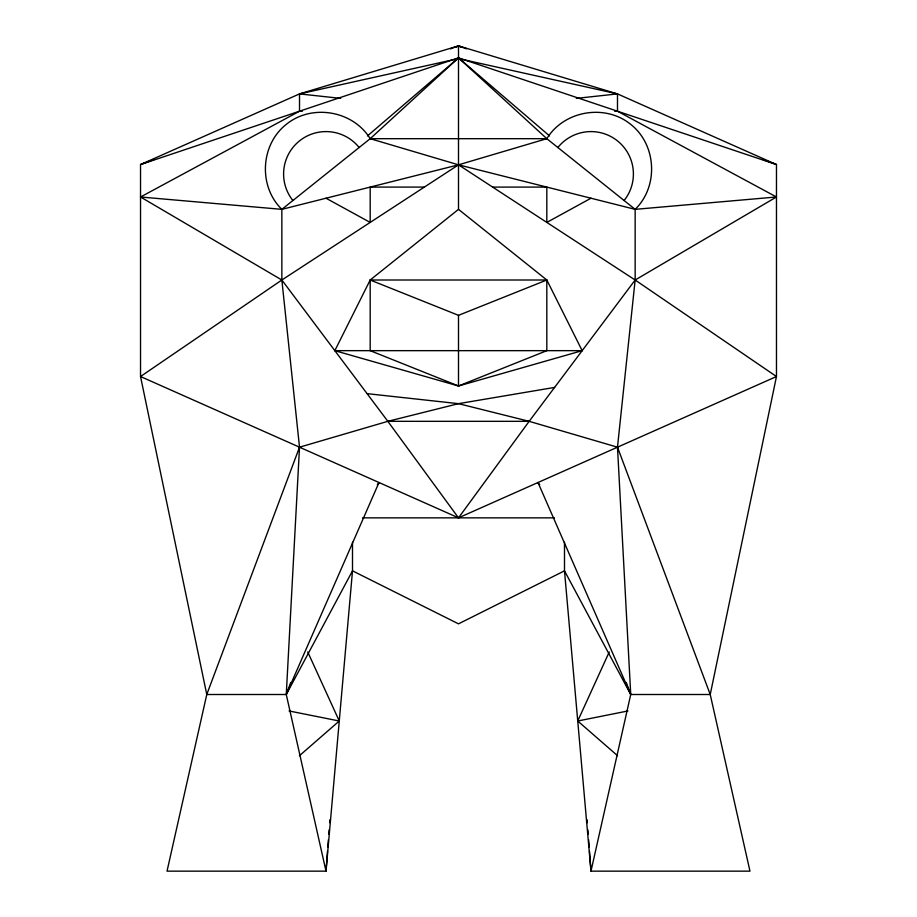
<?xml version="1.0" encoding="UTF-8"?>
<svg xmlns="http://www.w3.org/2000/svg" width="917" height="917" viewBox="0 0 917 917"><rect width="100%" height="100%" fill="white"/><g stroke="black" fill="none" stroke-linecap="round" stroke-linejoin="round"><path stroke-width="1.38" d="M327.507 851.205L326.016 871.15L167.032 871.15L206.91 693.917M327.827 846.93L328.366 839.812M328.79 834.115L329.111 829.839M329.65 822.709L329.856 819.867M564.494 542.199L564.494 570.844L630.736 694.501L710.228 694.501L776.47 376.532L776.47 164.556L617.485 93.901L458.5 45.85L299.515 93.901L140.53 164.556L140.53 376.532L206.772 694.501L286.264 694.501L352.506 570.844L352.506 542.199M206.772 694.501L299.515 447.198L281.851 280.006L281.851 209.351C258.204 186.403 260.382 144.714 286.287 124.357C311.826 103.552 352.988 110.579 370.181 138.685L458.5 164.831L635.149 209.351L776.47 196.983L617.485 111.209L614.619 111.209M290.781 682.454L286.264 694.501L326.016 871.15L352.506 570.844L458.5 623.847L564.494 570.844L590.984 871.15L749.968 871.15L710.113 693.997M617.565 755.723L577.733 721.003L609.243 651.987M458.5 209.351L546.819 280.006L582.157 350.661L458.5 385.988L334.843 350.661L370.181 280.006L458.5 209.351L458.5 45.85L466.547 48.853M776.47 196.983L635.149 280.006L529.155 421.327L458.5 517.853L140.53 376.532L281.851 280.006L458.5 164.831L546.819 138.685C564.012 110.579 605.174 103.552 630.713 124.357C656.618 144.714 658.796 186.403 635.149 209.351L635.149 280.006L617.485 447.198L630.736 694.501L590.984 871.15L589.493 851.205M377.3 484.806L379.008 482.525L286.264 694.501L299.515 447.198L387.845 421.327L458.5 403.663L554.602 387.41M302.381 111.209L299.515 111.209L140.53 196.995L281.851 209.351L370.181 138.685L458.5 57.863L776.47 164.556L763.047 159.547M299.435 755.723L339.267 721.003L307.757 651.987M367.465 135.922L458.5 57.863L549.535 135.922M456.001 47.248L458.5 45.85L460.999 47.248M590.984 198.221L546.819 222.418L546.819 187.091L492.635 187.091M370.181 280.006L458.5 315.333L546.819 280.006L546.819 350.661L458.5 385.988L370.181 350.661L370.181 280.006L546.819 280.006M153.953 159.547L140.53 164.556L458.5 57.863L546.819 138.685L635.149 209.351M450.453 48.853L458.5 45.85M281.851 209.351L458.5 164.831L635.149 280.006L776.47 376.532L458.5 517.853L387.845 421.327L281.851 280.006L140.53 196.995M299.515 111.209L299.515 93.901L458.5 58.573L617.485 93.901L617.485 111.209M577.733 721.003L627.939 710.962M576.323 98.383L617.485 93.901M370.181 138.685L546.819 138.685M424.365 187.091L370.181 187.091L370.181 222.418L326.016 198.221M334.843 350.661L582.157 350.661M387.845 421.327L529.155 421.327L617.485 447.198L710.228 694.501M362.536 517.853L554.464 517.853M299.515 93.901L340.677 98.383M367.087 393.645L458.5 403.663L529.155 421.327M289.061 710.962L339.267 721.003M539.7 484.806L537.992 482.525L630.736 694.501L626.219 682.454M587.144 819.867L587.35 822.709M587.889 829.839L588.21 834.115M588.634 839.812L589.173 846.93M458.5 315.333L458.5 385.988M292.89 200.514A42.423 42.423 0 0 1 299.515 140.886A42.423 42.423 0 0 1 359.143 147.511M557.857 147.511A42.423 42.423 0 0 1 617.485 140.886A42.423 42.423 0 0 1 624.11 200.514"/></g></svg>
